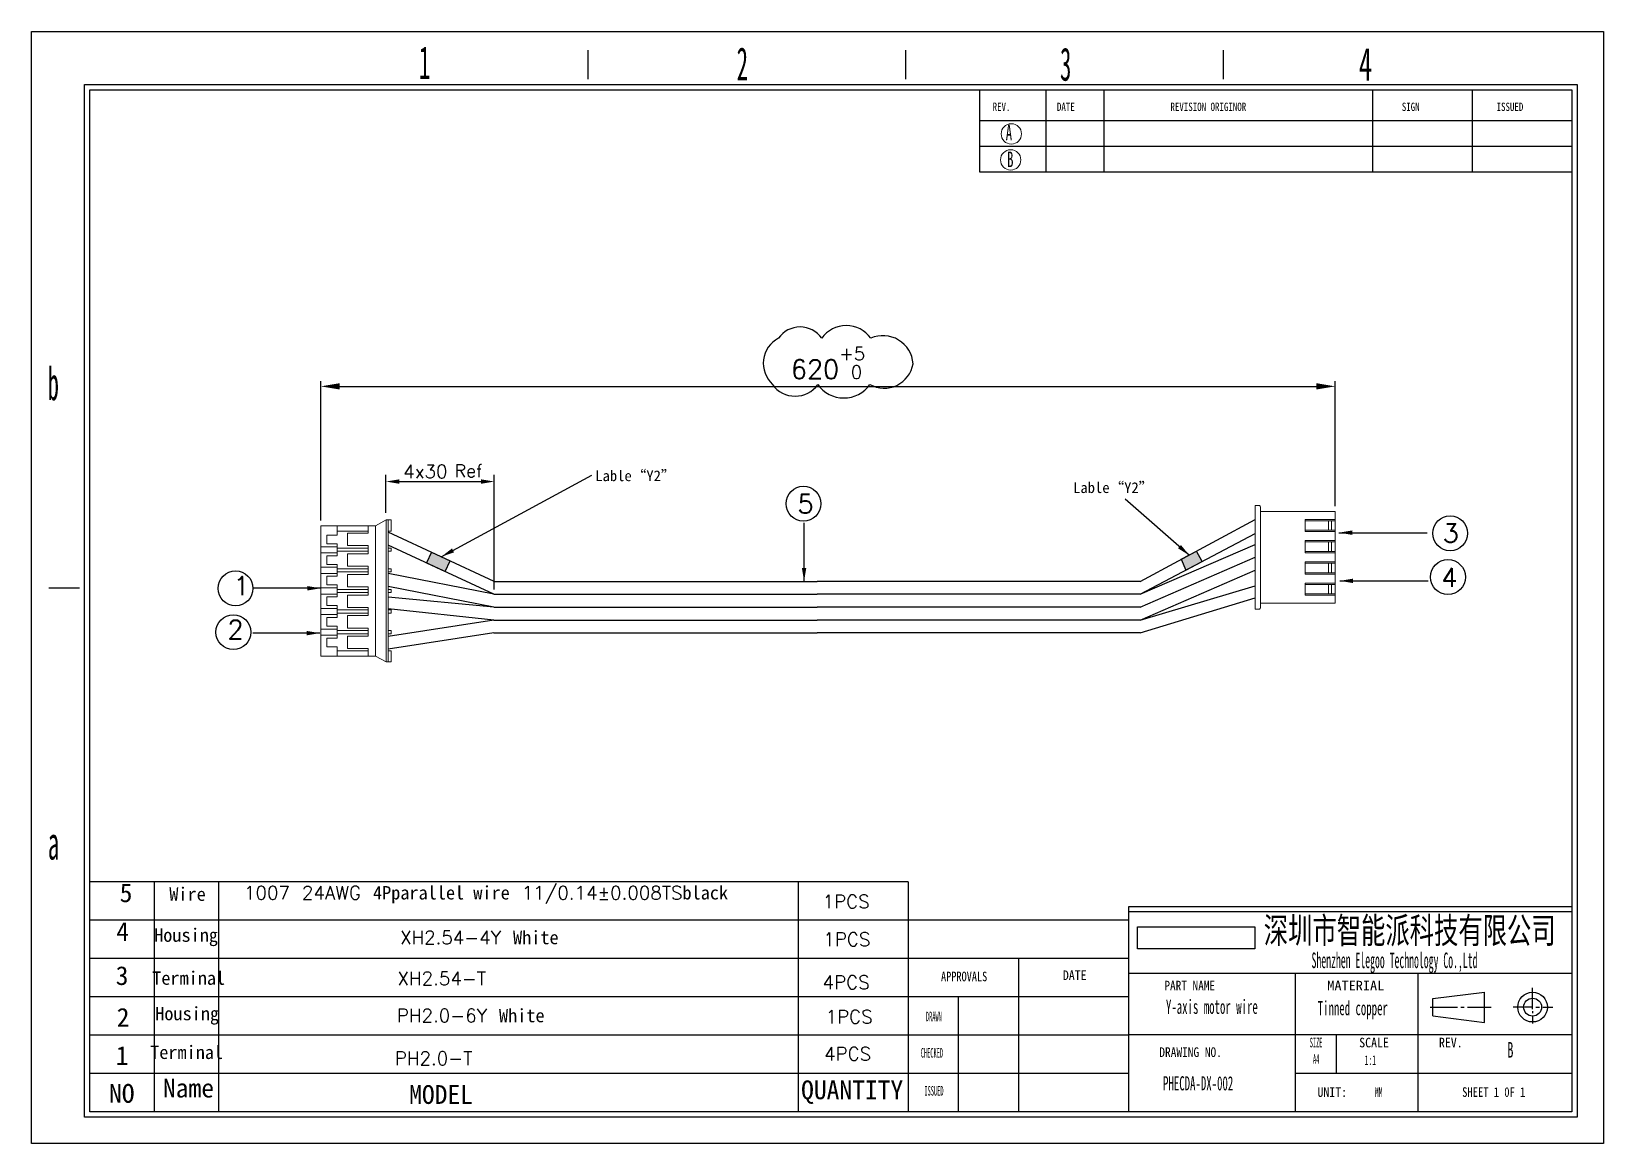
# Model space of a CAD drawing. Header units: millimetres. Extents: x 1131 to 1424, y 18 to 225.
import ezdxf

# ---------------------------------------------------------------- set-up
doc = ezdxf.new("R2010")
doc.units = ezdxf.units.MM
doc.layers.add('SLD-0', color=179, linetype='Continuous')
doc.styles.add('SLDTEXTSTYLE0', font='TXT', dxfattribs={"width": 0.56, "bigfont": 'bigfont'})
doc.styles.add('SLDTEXTSTYLE10', font='TXT', dxfattribs={"width": 0.862222})
doc.styles.add('SLDTEXTSTYLE11', font='TXT', dxfattribs={"width": 1.089})
doc.styles.add('SLDTEXTSTYLE13', font='TXT', dxfattribs={"width": 0.56})
doc.styles.add('SLDTEXTSTYLE14', font='TXT', dxfattribs={"width": 0.805625})
doc.styles.add('SLDTEXTSTYLE3', font='TXT', dxfattribs={"width": 0.484})
doc.styles.add('SLDTEXTSTYLE4', font='TXT', dxfattribs={"width": 0.40535})
doc.styles.add('SLDTEXTSTYLE5', font='TXT', dxfattribs={"width": 0.6})
doc.styles.add('SLDTEXTSTYLE6', font='TXT', dxfattribs={"width": 0.5025})
doc.styles.add('SLDTEXTSTYLE7', font='TXT', dxfattribs={"width": 0.9075})
doc.styles.add('SLDTEXTSTYLE8', font='TXT', dxfattribs={"width": 0.870455})
doc.styles.add('SLDTEXTSTYLE9', font='TXT', dxfattribs={"width": 0.7865})
doc.styles.get("Standard").update_dxf_attribs({"font": 'txt', "bigfont": 'gbcbig.shx'})
doc.dimstyles.new('ISO-25', dxfattribs={"dimtxt": 2.5, "dimasz": 2.5, "dimexe": 1.25, "dimexo": 0.625, "dimtad": 1, "dimtxsty": 'Standard', "dimcen": 2.5, "dimadec": 0, "dimazin": 0, "dimtol": 1, "dimtp": 5, "dimtfac": 1, "dimtmove": 0, "dimatfit": 3, "dimfxl": 1, "dimarcsym": 0})
picture_1 = doc.add_image_def('image1.png', size_in_pixel=(1705, 321))

# ---------------------------------------------------------------- blocks, each defined once
blk = doc.blocks.new('*D7')
at = {"color": 0, "lineweight": -2}
for p, q in [((1197.02, 135.63), (1197.02, 142.7)), ((1199.52, 141.45), (1214.72, 141.45)), ((1217.22, 121.35), (1217.22, 142.7))]:
    blk.add_line(p, q, dxfattribs=at)
at = {"color": 0}
for points in [[(1199.52, 141.87), (1199.52, 141.03), (1197.02, 141.45)], [(1214.72, 141.87), (1214.72, 141.03), (1217.22, 141.45)]]:
    blk.add_solid(points, dxfattribs=at)
at = {"layer": 'Defpoints', "color": 0}
for p in [(1217.22, 141.45), (1197.02, 135.01), (1217.22, 120.72)]:
    blk.add_point(p, dxfattribs=at)
at = {"color": 0, "insert": (1204.37, 143.33), "char_height": 2.5, "attachment_point": 5}
blk.add_mtext('4x30', dxfattribs=at)
blk = doc.blocks.new('*D8')
at = {"color": 0, "lineweight": -2}
for p, q in [((1184.87, 134.2), (1184.87, 160.2)), ((1188.37, 159.2), (1370.61, 159.2)), ((1374.11, 136.88), (1374.11, 160.2))]:
    blk.add_line(p, q, dxfattribs=at)
at = {"color": 0}
for points in [[(1188.37, 159.79), (1188.37, 158.62), (1184.87, 159.2)], [(1370.61, 159.79), (1370.61, 158.62), (1374.11, 159.2)]]:
    blk.add_solid(points, dxfattribs=at)
at = {"layer": 'Defpoints', "color": 0}
for p in [(1374.11, 159.2), (1374.11, 135.88), (1184.87, 133.2)]:
    blk.add_point(p, dxfattribs=at)
at = {"color": 0, "insert": (1279.49, 166.5), "char_height": 3.5, "attachment_point": 5}
blk.add_mtext('\\P620{\\H0.7x;\\S+5^  0;}', dxfattribs=at)

msp = doc.modelspace()

# ---------------------------------------------------------------- hatches: boundary and pattern name
for points in [[(1205.49, 128.282), (1204.558, 126.277), (1208.064, 124.647), (1208.996, 126.653)], [(1345.379, 126.95), (1346.237, 124.92), (1349.264, 126.519), (1348.209, 128.475)]]:
    msp.add_hatch(color=5).paths.add_polyline_path(points)

# ---------------------------------------------------------------- linework, layer by layer
for p, q in [((1217.218, 122.832), (1197.451, 132.018)), ((1337.742, 122.832), (1359.193, 134.397)), ((1217.133, 120.432), (1197.451, 129.579)), ((1337.742, 120.432), (1359.193, 131.764)), ((1337.742, 120.432), (1359.193, 129.737)), ((1205.49, 128.282), (1204.558, 126.277)), ((1204.558, 126.277), (1208.064, 124.647)), ((1205.49, 128.282), (1208.996, 126.653)), ((1208.064, 124.647), (1208.996, 126.653)), ((1337.742, 118.032), (1359.193, 127.373)), ((1345.379, 126.95), (1348.209, 128.475)), ((1345.379, 126.95), (1346.237, 124.92)), ((1346.237, 124.92), (1349.264, 126.519)), ((1349.264, 126.519), (1348.209, 128.475)), ((1217.133, 120.432), (1197.451, 124.282)), ((1337.742, 115.632), (1359.193, 124.94)), ((1217.133, 118.032), (1197.451, 121.906)), ((1337.742, 115.632), (1359.193, 122.02)), ((1217.133, 118.032), (1197.451, 119.866)), ((1217.133, 115.632), (1197.451, 117.709)), ((1337.742, 113.232), (1359.193, 119.738)), ((1217.133, 115.632), (1197.451, 112.587)), ((1217.133, 113.232), (1197.451, 110.194))]:
    msp.add_line(p, q)
at = {"ltscale": 0.5}
for p, q in [((1217.133, 122.832), (1277.438, 122.832)), ((1217.133, 120.432), (1277.438, 120.432)), ((1337.742, 122.832), (1277.438, 122.832)), ((1337.742, 120.432), (1277.438, 120.432)), ((1217.133, 118.032), (1277.438, 118.032)), ((1337.742, 118.032), (1277.438, 118.032)), ((1217.133, 115.632), (1277.438, 115.632)), ((1337.742, 115.632), (1277.438, 115.632)), ((1217.133, 113.232), (1277.438, 113.232)), ((1337.742, 113.232), (1277.438, 113.232))]:
    msp.add_line(p, q, dxfattribs=at)
at = {"color": 179}
for p, q in [((1153.748, 66.817), (1153.746, 23.929)), ((1165.75, 66.817), (1165.749, 23.929)), ((1303.851, 23.929), (1303.851, 45.373)), ((1141.744, 31.099), (1335.574, 31.099))]:
    msp.add_line(p, q, dxfattribs=at)
at = {"color": 1}
msp.add_lwpolyline([(1269.142, 159.563, 0.5205671), (1277.575, 159.563, 0.5205671), (1287.29, 159.563, 0.5205671), (1295.355, 163.41, 0.5205671), (1287.473, 168.172, 0.5205671), (1278.308, 168.172, 0.5205671), (1270.242, 168.172, 0.5205671)], format="xyb", close=True, dxfattribs=at)
at = {"color": 0, "lineweight": 0}
for points in [[(1360.152, 136.757), (1360.131, 136.852), (1360.078, 136.925), (1360.004, 136.978), (1359.91, 136.999), (1359.193, 136.999)], [(1359.193, 134.397), (1359.193, 136.999)], [(1360.152, 134.397), (1360.152, 136.757)], [(1374.109, 135.882), (1360.152, 135.882)], [(1374.109, 134.397), (1374.109, 135.882)], [(1184.873, 133.198), (1184.873, 108.905)], [(1195.053, 133.198), (1184.873, 133.198)], [(1187.89, 133.198), (1187.89, 131.461), (1185.97, 131.461)], [(1193.702, 132.212), (1187.89, 132.212)], [(1189.861, 131.806), (1193.702, 131.806), (1193.702, 133.198)], [(1195.053, 133.198), (1197.065, 134.295)], [(1195.053, 133.198), (1195.053, 114.239)], [(1197.065, 114.239), (1197.065, 134.295)], [(1198.02, 134.295), (1197.065, 134.295)], [(1197.451, 134.295), (1197.451, 132.212)], [(1198.02, 134.295), (1198.02, 132.212), (1197.451, 132.212)], [(1197.451, 132.212), (1197.451, 129.022)], [(1359.193, 117.648), (1359.193, 134.397)], [(1360.152, 117.891), (1360.152, 134.397)], [(1374.109, 134.397), (1368.483, 134.397), (1368.483, 132.132)], [(1368.483, 134.155), (1374.109, 134.155)], [(1368.483, 132.375), (1374.109, 132.375)], [(1368.483, 132.132), (1374.109, 132.132)], [(1372.835, 132.375), (1372.835, 134.155)], [(1373.393, 132.375), (1373.393, 134.155)], [(1374.109, 126.233), (1374.109, 134.397)], [(1187.89, 129.307), (1184.873, 129.307)], [(1185.97, 131.461), (1185.97, 129.845)], [(1185.97, 129.845), (1187.89, 129.845)], [(1187.89, 129.845), (1187.89, 127.62)], [(1189.861, 131.806), (1189.861, 129.5)], [(1189.861, 129.5), (1193.702, 129.5)], [(1193.702, 129.5), (1193.702, 127.965)], [(1374.109, 130.436), (1368.483, 130.436), (1368.483, 128.172)], [(1368.483, 130.194), (1374.109, 130.194)], [(1372.835, 128.414), (1372.835, 130.194)], [(1373.393, 128.414), (1373.393, 130.194)], [(1187.89, 128.159), (1184.873, 128.159)], [(1187.89, 127.62), (1185.97, 127.62), (1185.97, 126.005), (1187.89, 126.005), (1187.89, 123.78), (1185.97, 123.78)], [(1193.702, 129.022), (1187.89, 129.022)], [(1193.702, 128.443), (1187.89, 128.443)], [(1193.702, 127.965), (1189.861, 127.965)], [(1189.861, 127.965), (1189.861, 125.659)], [(1197.451, 129.022), (1197.451, 107.808)], [(1197.451, 129.022), (1198.02, 129.022), (1198.02, 128.443), (1197.451, 128.443)], [(1368.483, 128.414), (1374.109, 128.414)], [(1368.483, 128.172), (1374.109, 128.172)], [(1374.109, 126.476), (1368.483, 126.476), (1368.483, 124.211)], [(1368.483, 126.233), (1374.109, 126.233)], [(1372.835, 124.453), (1372.835, 126.233)], [(1373.393, 124.453), (1373.393, 126.233)], [(1374.109, 118.765), (1374.109, 126.233)], [(1187.89, 125.466), (1184.873, 125.466)], [(1187.89, 124.318), (1184.873, 124.318)], [(1185.97, 123.78), (1185.97, 122.164)], [(1193.702, 125.182), (1187.89, 125.182)], [(1193.702, 124.603), (1187.89, 124.603)], [(1189.861, 125.659), (1193.702, 125.659)], [(1193.702, 124.125), (1189.861, 124.125)], [(1189.861, 124.125), (1189.861, 121.819)], [(1193.702, 125.659), (1193.702, 124.125)], [(1197.451, 124.603), (1198.02, 124.603), (1198.02, 125.182), (1197.451, 125.182)], [(1368.483, 124.453), (1374.109, 124.453)], [(1368.483, 124.211), (1374.109, 124.211)], [(1187.89, 121.626), (1184.873, 121.626)], [(1187.89, 120.478), (1184.873, 120.478)], [(1187.89, 119.939), (1187.89, 122.164), (1185.97, 122.164)], [(1193.702, 121.341), (1187.89, 121.341)], [(1193.702, 120.762), (1187.89, 120.762)], [(1193.702, 120.285), (1193.702, 121.819), (1189.861, 121.819)], [(1189.861, 120.285), (1189.861, 117.978)], [(1193.702, 120.285), (1189.861, 120.285)], [(1198.02, 120.762), (1198.02, 121.341), (1197.451, 121.341)], [(1198.02, 120.762), (1197.451, 120.762)], [(1368.483, 120.25), (1368.483, 122.515), (1374.109, 122.515)], [(1368.483, 122.273), (1374.109, 122.273)], [(1368.483, 120.492), (1374.109, 120.492)], [(1372.835, 120.492), (1372.835, 122.273)], [(1373.393, 120.492), (1373.393, 122.273)], [(1187.89, 117.785), (1184.873, 117.785)], [(1185.97, 119.939), (1185.97, 118.324)], [(1187.89, 119.939), (1185.97, 119.939)], [(1185.97, 118.324), (1187.89, 118.324)], [(1187.89, 118.324), (1187.89, 116.099)], [(1193.702, 117.501), (1187.89, 117.501)], [(1189.861, 117.978), (1193.702, 117.978)], [(1193.702, 117.978), (1193.702, 116.444)], [(1197.451, 116.922), (1198.02, 116.922), (1198.02, 117.501), (1197.451, 117.501)], [(1359.193, 117.648), (1359.91, 117.648), (1360.004, 117.669), (1360.078, 117.722), (1360.131, 117.796), (1360.152, 117.891)], [(1374.109, 118.765), (1360.152, 118.765)], [(1368.483, 120.25), (1374.109, 120.25)], [(1187.89, 116.637), (1184.873, 116.637)], [(1187.89, 116.099), (1185.97, 116.099), (1185.97, 114.483), (1187.89, 114.483)], [(1193.702, 116.922), (1187.89, 116.922)], [(1187.89, 114.483), (1187.89, 112.258)], [(1193.702, 116.444), (1189.861, 116.444)], [(1189.861, 116.444), (1189.861, 114.138)], [(1187.89, 113.945), (1184.873, 113.945)], [(1187.89, 112.797), (1184.873, 112.797)], [(1187.89, 112.258), (1185.97, 112.258), (1185.97, 110.643), (1187.89, 110.643)], [(1193.702, 113.66), (1187.89, 113.66)], [(1193.702, 113.081), (1187.89, 113.081)], [(1189.861, 114.138), (1193.702, 114.138)], [(1193.702, 112.604), (1189.861, 112.604), (1189.861, 110.297)], [(1193.702, 114.138), (1193.702, 112.604)], [(1195.053, 108.905), (1197.065, 107.808), (1197.065, 114.239)], [(1195.053, 114.239), (1195.053, 108.905)], [(1197.451, 113.66), (1198.02, 113.66)], [(1198.02, 113.081), (1197.451, 113.081)], [(1198.02, 113.66), (1198.02, 113.081)], [(1184.873, 108.905), (1195.053, 108.905)], [(1187.89, 110.643), (1187.89, 108.905)], [(1193.702, 109.891), (1187.89, 109.891)], [(1189.861, 110.297), (1193.702, 110.297), (1193.702, 108.905)], [(1198.02, 109.891), (1197.451, 109.891)], [(1198.02, 107.808), (1198.02, 109.891)], [(1197.065, 107.808), (1198.02, 107.808)]]:
    msp.add_lwpolyline(points, dxfattribs=at)
for centre in [(1274.913, 137.315), (1395.556, 131.81), (1395.152, 123.649), (1168.956, 121.527), (1168.551, 113.365)]:
    msp.add_circle(centre, 3.255)
at = {"layer": 'SLD-0'}
for p, q in [((1130.881, 225.384), (1424.175, 225.384)), ((1130.881, 18.004), (1130.881, 225.384)), ((1424.175, 225.384), (1424.175, 18.004)), ((1141.744, 23.929), (1141.744, 214.521)), ((1141.744, 214.521), (1418.25, 214.521)), ((1381.086, 214.521), (1381.086, 199.224)), ((1399.668, 214.521), (1399.668, 199.224)), ((1418.25, 214.521), (1418.25, 23.929)), ((1418.25, 23.929), (1141.744, 23.929)), ((1424.175, 18.004), (1130.881, 18.004))]:
    msp.add_line(p, q, dxfattribs=at)
at = {"layer": 'SLD-0', "color": 6, "linetype": 'Continuous'}
for p, q in [((1234.77, 216.496), (1234.77, 221.879)), ((1294.021, 216.496), (1294.021, 221.879)), ((1353.273, 216.496), (1353.273, 221.879)), ((1140.756, 22.941), (1140.756, 215.508)), ((1140.756, 215.508), (1419.238, 215.508)), ((1419.238, 215.508), (1419.238, 22.941)), ((1139.873, 121.563), (1134.137, 121.563)), ((1419.238, 22.941), (1140.756, 22.941))]:
    msp.add_line(p, q, dxfattribs=at)
at = {"layer": 'SLD-0', "color": 179, "linetype": 'Continuous'}
for p, q in [((1307.728, 214.521), (1307.728, 199.224)), ((1320.119, 214.521), (1320.119, 199.224)), ((1330.955, 214.521), (1330.955, 199.224)), ((1307.728, 208.784), (1418.25, 208.784)), ((1307.728, 204.004), (1418.25, 204.004)), ((1307.728, 199.224), (1418.25, 199.224)), ((1294.452, 66.817), (1141.744, 66.817)), ((1273.916, 66.756), (1273.916, 23.868)), ((1294.452, 66.817), (1294.462, 23.929)), ((1418.25, 62.172), (1335.574, 62.172)), ((1335.574, 62.172), (1335.574, 23.929)), ((1335.574, 59.669), (1141.744, 59.669)), ((1418.25, 61.216), (1335.574, 61.216)), ((1335.574, 52.521), (1141.744, 52.521)), ((1315.018, 52.521), (1315.018, 23.929)), ((1418.25, 49.743), (1335.574, 49.743)), ((1366.622, 49.743), (1366.622, 23.929)), ((1389.568, 23.929), (1389.568, 49.743)), ((1410.938, 43.059), (1410.938, 47.026)), ((1335.574, 45.373), (1141.744, 45.373)), ((1335.574, 45.373), (1141.744, 45.373)), ((1392.324, 45.064), (1401.957, 46.248)), ((1392.324, 41.816), (1392.324, 45.064)), ((1401.957, 40.556), (1401.957, 46.248)), ((1391.854, 43.443), (1396.899, 43.443)), ((1392.324, 41.816), (1401.957, 40.556)), ((1397.53, 43.443), (1398.16, 43.443)), ((1398.791, 43.443), (1403.205, 43.443)), ((1410.938, 43.443), (1407.337, 43.443)), ((1410.938, 42.676), (1410.938, 42.293)), ((1410.938, 41.91), (1410.938, 40.377)), ((1411.569, 43.443), (1412.199, 43.443)), ((1412.83, 43.443), (1414.722, 43.443)), ((1335.574, 38.225), (1141.744, 38.225)), ((1418.25, 38.27), (1335.574, 38.27)), ((1374.27, 38.27), (1374.27, 31.099)), ((1366.622, 31.099), (1418.25, 31.099)), ((1326.466, 23.929), (1285.355, 23.929))]:
    msp.add_line(p, q, dxfattribs=at)
at = {"layer": 'SLD-0', "lineweight": 18}
for centre in [(1313.691, 206.274), (1313.568, 201.425)]:
    msp.add_circle(centre, 1.894, dxfattribs=at)
at = {"layer": 'SLD-0', "color": 179, "linetype": 'Continuous'}
for radius in [2.771, 1.669]:
    msp.add_circle((1410.938, 43.443), radius, dxfattribs=at)

# ---------------------------------------------------------------- texts
at = {"attachment_point": 1}
for s, insert, char_height, width in [('Ref', (1209.807, 144.651), 2.4, 6.18203), ('{\\fSimSun|b0|i0|c134|p2;Lable“Y2”}', (1236.075, 143.527), 2, 15.96757), ('{\\fSimSun|b0|i0|c134|p2;Lable“Y2”}', (1325.216, 141.313), 2, 15.96757), ('5', (1273.813, 139.034), 3.5, 3.94331), ('3', (1394.179, 133.597), 3.5, 3.12338), ('1', (1168.569, 123.759), 3.5, 3.12338), ('4', (1393.903, 125.287), 3.5, 3.12338), ('2', (1167.451, 115.597), 3.5, 3.12338), ('{\\fSimSun|b0|i0|c134|p2;5}', (1147.34, 66.521), 3.5, 3.84369), ('{\\fSimSun|b0|i0|c134|p2;Wire}', (1156.599, 65.765), 2.5, 7.89735), ('1007 24AWG {\\fSimSun|b0|i0|c134|p2;4Pparallel wire} 11/0.14%%P0.008TS{\\fSimSun|b0|i0|c134|p2;black}', (1170.538, 66.02), 2.5, 98.5366), ('1PCS', (1278.479, 64.38), 2.5, 9.70524), ('{\\fSimSun|b0|i0|c134|p2;4}', (1146.707, 59.296), 3.5, 3.84369), ('{\\fSimSun|b0|i0|c134|p2;Housing}', (1153.774, 58.124), 2.5, 7.89735), ('\\pt20;XH2.54-4Y {\\fSimSun|b0|i0|c134|p2;White}', (1199.638, 57.675), 2.5, 32.82062), ('1PCS', (1278.617, 57.333), 2.5, 9.70524), ('{\\fSimSun|b0|i0|c134|p2;3}', (1146.596, 51.071), 3.5, 3.84369), ('{\\fSimSun|b0|i0|c134|p2;Terminal}', (1153.412, 50.109), 2.5, 7.89735), ('XH2.54-T', (1199.173, 50.053), 2.5, 19.14638), ('4PCS', (1278.479, 49.319), 2.5, 9.70524), ('{\\fSimSun|b0|i0|c134|p2;2}', (1146.786, 43.29), 3.5, 3.84369), ('{\\fSimSun|b0|i0|c134|p2;Housing}', (1153.978, 43.494), 2.5, 7.89735), ('\\pt20;PH2.0-6Y {\\fSimSun|b0|i0|c134|p2;White}', (1199.053, 43.12), 2.5, 29.29689), ('1PCS', (1279.032, 42.894), 2.5, 9.70524), ('{\\fSimSun|b0|i0|c134|p2;1}', (1146.614, 36.165), 3.5, 4.84381), ('{\\fSimSun|b0|i0|c134|p2;Terminal}', (1153.026, 36.273), 2.5, 7.89735), ('4PCS', (1278.756, 35.985), 2.5, 9.70524), ('PH2.0-T', (1198.666, 35.145), 2.5, 19.0244), ('{\\fSimSun|b0|i0|c134|p2;Name}', (1155.417, 30.091), 3.5, 10.0429), ('{\\fSimSun|b0|i0|c134|p2;QUANTITY}', (1274.469, 29.768), 3.5, 10.0429), ('{\\fSimSun|b0|i0|c134|p2;NO}', (1145.356, 29.107), 3.5, 10.0429), ('{\\fSimSun|b0|i0|c134|p2;MODEL}', (1201.351, 28.898), 3.5, 10.0429)]:
    msp.add_mtext(s, dxfattribs=dict(at, insert=insert, char_height=char_height, width=width))
at = {"layer": 'SLD-0'}
for s, insert, char_height, attachment_point, style in [('1', (1203.18, 222.681), 6.172, 1, 'SLDTEXTSTYLE6'), ('2', (1262.457, 222.437), 6.172, 1, 'SLDTEXTSTYLE6'), ('3', (1322.775, 222.375), 6.172, 1, 'SLDTEXTSTYLE6'), ('4', (1378.509, 222.369), 6.172, 1, 'SLDTEXTSTYLE5'), ('A', (1312.647, 207.996), 2.903, 1, 'SLDTEXTSTYLE5'), ('B', (1312.901, 202.981), 2.903, 1, 'SLDTEXTSTYLE5'), ('b', (1133.903, 162.802), 6.172, 1, 'SLDTEXTSTYLE6'), ('a', (1133.949, 77.133), 6.172, 1, 'SLDTEXTSTYLE6'), ('{\\fSimSun|b0|i0|c134|p2;\\W0.689;深圳市智能派科技有限公司}', (1388.011, 60.165), 4.82808, 2, 'SLDTEXTSTYLE11'), ('B', (1406.247, 36.929), 2.91, 1, 'SLDTEXTSTYLE13')]:
    msp.add_mtext(s, dxfattribs=dict(at, insert=insert, char_height=char_height, attachment_point=attachment_point, style=style))
at = {"layer": 'SLD-0', "color": 179}
for s, insert, char_height, attachment_point, style in [('REV.', (1310.198, 212.11), 1.5536, 1, 'SLDTEXTSTYLE9'), ('DATE', (1322.195, 212.11), 1.5536, 1, 'SLDTEXTSTYLE9'), ('REVISION ORIGINOR', (1343.377, 212.11), 1.55363, 1, 'SLDTEXTSTYLE9'), ('SIGN', (1386.535, 212.11), 1.5536, 1, 'SLDTEXTSTYLE9'), ('ISSUED', (1404.217, 212.11), 1.5536, 1, 'SLDTEXTSTYLE9'), ('{\\W0.46;Shenzhen Elegoo Technology Co.,Ltd}', (1385.175, 53.627), 2.91042, 2, 'SLDTEXTSTYLE13'), ('APPROVALS', (1304.884, 50.057), 1.7927, 2, 'SLDTEXTSTYLE9'), ('DATE', (1325.518, 50.287), 1.7927, 2, 'SLDTEXTSTYLE7'), ('PART NAME', (1346.974, 48.355), 1.7927, 2, 'SLDTEXTSTYLE10'), ('MATERIAL', (1377.949, 48.355), 1.7927, 2, 'SLDTEXTSTYLE11'), ('DRAWN', (1299.231, 42.583), 1.7927, 2, 'SLDTEXTSTYLE4'), ('CHECKED', (1298.872, 35.815), 1.7927, 2, 'SLDTEXTSTYLE4'), ('DRAWING NO.', (1347.139, 35.939), 1.79265, 2, 'SLDTEXTSTYLE8'), ('SIZE', (1370.548, 37.731), 1.7927, 2, 'SLDTEXTSTYLE4'), ('SCALE', (1381.358, 37.731), 1.7927, 2, 'SLDTEXTSTYLE7'), ('REV.', (1395.679, 37.731), 1.7927, 2, 'SLDTEXTSTYLE7'), ('A4', (1370.559, 34.663), 1.7927, 2, 'SLDTEXTSTYLE4'), ('1:1', (1380.665, 34.455), 1.7927, 2, 'SLDTEXTSTYLE3'), ('ISSUED', (1299.256, 28.735), 1.7927, 2, 'SLDTEXTSTYLE4'), ('UNIT:', (1373.568, 28.501), 1.7927, 2, 'SLDTEXTSTYLE7'), ('MM', (1382.23, 28.501), 1.7927, 2, 'SLDTEXTSTYLE3'), ('SHEET 1 0F 1', (1403.689, 28.501), 1.79265, 2, 'SLDTEXTSTYLE14')]:
    msp.add_mtext(s, dxfattribs=dict(at, insert=insert, char_height=char_height, attachment_point=attachment_point, style=style))
at = {"layer": 'SLD-0', "color": 0, "char_height": 2.64583, "attachment_point": 2, "style": 'SLDTEXTSTYLE0'}
for s, insert in [('{\\fSimSun|b0|i0|c134|p2; Y-axis motor wire}', (1350.599, 44.834)), ('{\\fSimSun|b0|i0|c134|p2;Tinned copper}', (1377.389, 44.585)), ('{\\fSimSun|b0|i0|c134|p2;PHECDA-DX-002}', (1348.543, 30.561))]:
    msp.add_mtext(s, dxfattribs=dict(at, insert=insert))

# ---------------------------------------------------------------- dimensions: what is measured, and where the dimension line sits
dim = msp.add_linear_dim(base=(1374.109, 159.202), p1=(1184.873, 133.198), p2=(1374.109, 135.882), text='\\P620{\\H0.7x;\\S+5^  0;}', dimstyle='ISO-25', override={"dimtxt": 3.5, "dimasz": 3.5, "dimexe": 1, "dimexo": 1, "dimgap": 1.52, "dimtih": 1, "dimtoh": 1, "dimlfac": 0.5, "dimzin": 0, "dimadec": 1, "dimtzin": 0})
dim.commit()
dim.dimension.update_dxf_attribs({"geometry": '*D8', "text_midpoint": (1279.491, 166.497)})
dim = msp.add_linear_dim(base=(1217.218, 141.451), p1=(1197.024, 135.007), p2=(1217.218, 120.723), text='4x30', dimstyle='ISO-25')
dim.commit()
dim.dimension.update_dxf_attribs({"geometry": '*D7', "text_midpoint": (1204.373, 141.451), "dimtype": 160})

# ---------------------------------------------------------------- pictures from other files: only their frames are drawn
at = {"color": 3}
image = msp.add_image(picture_1, insert=(1337.258, 54.323), size_in_units=(21.889, 4.121), dxfattribs=at)
image.dxf.flags = 7

# ---------------------------------------------------------------- leaders
for points in [[(1207.334, 127.425), (1235.423, 142.639)], [(1346.939, 127.66), (1334.937, 138.166)], [(1275.026, 122.832), (1275.026, 133.75)], [(1374.789, 131.917), (1391.279, 131.917)], [(1374.951, 122.932), (1391.441, 122.932)], [(1184.873, 121.548), (1172.37, 121.548)], [(1184.705, 113.184), (1172.202, 113.184)]]:
    msp.add_leader(points, dimstyle='ISO-25', override={"dimgap": 0.625, "dimtad": 0})

doc.saveas('drawing.dxf')
